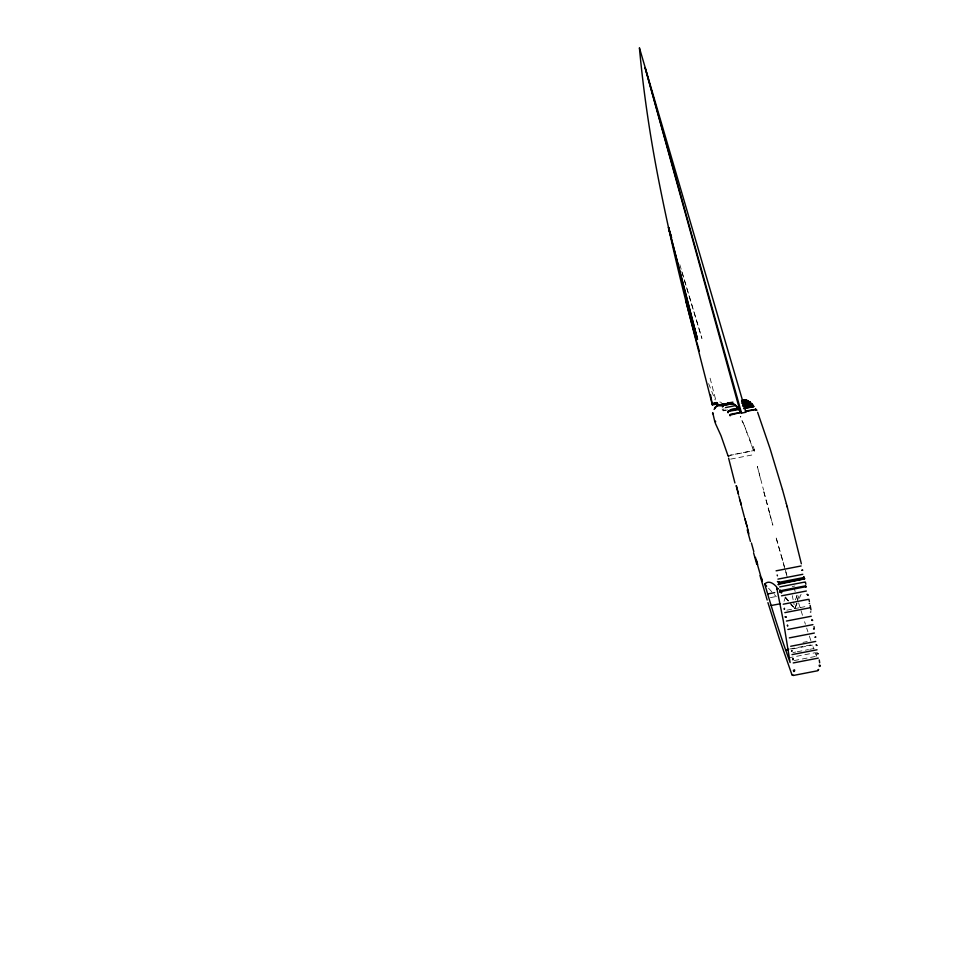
<?xml version="1.0" encoding="UTF-8"?>
<svg xmlns="http://www.w3.org/2000/svg" width="956" height="956" viewBox="0 0 956 956"><rect width="100%" height="100%" fill="white"/><g stroke="black" fill="none" stroke-linecap="round" stroke-linejoin="round"><path stroke-width="0.72" stroke-dasharray="4.78 3.58" d="M723.298 410.542L725.556 409.921M797.519 600.44L799.921 592.792M796.659 603.093L794.866 608.625L791.52 605.327A81.654 17.973 79 0 0 790.66 604.551M784.04 601.312L785.426 597.106M727.624 409.933L723.178 410.793L724.11 408.152M723.405 410.148L723.979 408.666M754.559 450.145C753.663 453.06 755.24 448.985 753.244 450.67L730.193 455.14M795.344 599.854L797.615 594.656M797.125 603.427L794.866 608.625L790.194 603.057M799.383 598.229L801.08 594.333M754.368 450.407L753.447 446.572L752.396 447.312L745.345 428.408L747.676 434.251M743.326 423.006L741.976 420.652L745.513 428.372M749.014 437.31L753.483 450.85M782.414 559.642L775.842 536.782L787.29 576.611M769.568 513.587L772.866 525.179L763.39 490.141L769.735 513.551M760.355 478.323L757.355 466.444L763.569 490.093M728.819 455.63L753.244 450.67M730.659 459.119L755.025 454.399M792.249 586.53L794.926 586.004M770.417 597.62L776.176 596.508M786.848 610.179L798.869 607.849M800.208 607.586L805.55 606.558M802.98 642.372L807.199 641.56M789.799 649.005L812.301 644.655L813.867 649.112M792.763 648.897L812.457 645.097M792.978 652.578L795.786 652.028M797.196 651.765L808.453 649.578M809.852 649.315L814.07 648.491M788.425 657.895L815.145 652.733L815.982 655.051M794.161 660.572L815.253 656.485M719.749 401.962L721.529 402.452M768.588 588.263L773.428 593.545M774.396 594.608L776.332 596.711M785.868 597.906L788.461 600.989M785.462 597.142L788.282 600.595M792.046 605.184L794.866 608.625L793.659 602.388M785.007 597.165L787.828 600.607M722.103 408.953L723.178 410.793M743.159 423.078L744.342 425.647M708.611 383.619L715.172 399.955M754.069 450.384L753.973 449.511M753.985 450.658L753.531 449.738M753.663 450.802L753.364 449.798M796.384 595.54L797.854 600.368M679.8 264.633L701.931 338.46L681.353 270.213M794.364 588.812L795.165 591.501M754.236 449.26L754.463 450.049M753.842 449.595L753.926 450.455M787.111 576.647L782.235 559.678M710.093 378.206L715.686 399.728M792.297 595.66L793.11 599.699M816.077 652.219L816.663 656.21M810.879 640.58A397.863 87.605 79 0 1 809.194 635.62M807.928 631.868A397.863 87.605 79 0 1 806.673 628.092M805.418 624.28A397.863 87.605 79 0 1 804.582 621.723M802.502 615.282A397.863 87.605 79 0 1 800.447 608.769M800.041 607.466A397.863 87.605 79 0 1 798.403 602.184M740.697 416.888C739.335 417.569 741.521 415.8 740.697 416.888"/><path stroke-width="1.43" d="M728.09 412.693L728.771 411.283L739.119 409.479M716.379 406.766L716.892 405.679L716.474 406.24M728.113 412.406L728.448 411.45M729.954 414.856L730.109 415.812L730.731 414.163L741.055 412.371L729.858 415.179M793.384 675.414L791.962 674.649L793.349 675.462L817.798 670.73L818.683 669.475L817.93 670.025M714.072 409.252C714.096 409.503 714.096 409.323 714.909 408.463M714.945 422.217L712.71 412.61M715.231 407.495C716.582 405.547 714.192 409.777 715.482 407.137M715.399 407.292L715.136 408.212M718.781 404.735L717.777 406.18M717.86 405.475L718.601 404.818L717.98 405.38M719.964 404.663L719.27 405.942M723.262 405.858L722.509 407.029M722.628 406.336L723.405 406.013L722.772 406.372M817.356 653.067L817.488 653.928L818.36 653.725M716.713 402.524L713.714 403.348L712.351 404.902L685.739 300.495M726.895 403.958L728.066 403.097M716.414 406.408L716.773 405.798M815.719 636.959L814.894 637.329L815.611 637.15M804.677 578.786L779.415 584.128C776.427 584.905 780.956 585.347 779.092 582.61M728.46 402.954L732.917 402.153M718.171 405.081L731.926 402.93L721.278 404.699M814.345 628.713L813.496 628.928L814.285 628.737M728.687 402.894L729.906 402.631M717.024 405.774L716.63 406.252L717.096 405.643M727.289 403.659L727.97 403.217M721.732 404.926L720.836 406.049L721.768 404.878M812.194 620.48C813.723 619.775 811.489 621.209 811.847 619.524M816.926 645.396L816.077 644.726L816.687 645.479M808.095 595.146L807.031 594.285L807.999 595.002M725.473 407.603L735.833 405.547L741.533 413.1L745.979 412.239L639.409 47.8A313.998 69.143 79 0 0 659.198 182.883A508.616 111.995 79 0 0 696.601 341.364M810.796 611.9L810.485 612.091M719.82 404.758L731.244 402.775M779.295 583.578L778.076 584.51M779.69 591.824L805.478 586.757C807.677 586.41 805 588.203 805.299 585.897L780.801 590.641C777.909 587.952 783.06 595.54 779.773 591.358M715.566 421.166L715.542 422.086M781.076 591.955L779.857 591.764M776.093 570.828L801.104 565.976M777.945 579.121L802.801 574.305M779.642 586.924L804.486 582.108M818.264 658.11L793.241 662.938M817.033 649.781L792.01 654.621M781.506 595.827L806.362 591.011M815.731 641.428L790.708 646.268M777.216 574.986L777.407 575.847M814.369 633.039L789.345 637.879M812.923 624.627L787.899 629.466M783.203 604.216L808.047 599.412M809.577 603.415L809.194 603.487M713.714 403.348L717.06 402.703M713.009 403.994L717.454 403.133L716.809 404.041L712.351 404.902L710.607 394.971M741.737 400.361L744.999 400.05L744.007 399.835M742.704 400.445L745.561 399.895L747.03 400.911M731.531 402.846L721.075 404.639M741.665 400.863L746.815 400.409M741.904 400.911L746.266 400.134M722.879 405.356L733.156 403.552M741.653 401.723L748.058 400.672M722.939 405.356L733.407 403.671L735.391 405.177M741.916 401.855L747.437 400.624M742.023 403.193L749.301 401.592M742.286 403.42L749.635 402.189M742.561 403.671L749.874 402.38L742.716 403.767M743.768 404.842L751.093 403.432L752.862 404.878L751.105 403.169L751.476 404.018L742.884 405.691M742.621 405.416L751.261 403.802M742.955 405.81L751.703 404.28L743.123 405.942M740.924 412.179C739.49 406.18 730.276 409.001 728.854 411.104M744.198 407.304L752.97 405.619L754.009 406.503M728.639 410.829L738.665 408.881M744.497 407.674L753.352 406.36M744.76 408.021L753.591 406.682L743.577 408.618M755.407 409.383L745.262 411.116M745.525 411.558L755.527 409.562M803.793 578.834L803.518 577.567L779.02 582.312L779.236 584.164M776.905 588.502L777.802 588.322M777.037 589.087L778.244 588.848M767.644 593.975L771.683 607.359A397.863 87.605 79 0 0 784.159 645.742L790.11 662.556L783.37 621.137L776.547 586.841A105.052 23.135 79 0 0 764.716 584.032L767.644 593.975L774.683 592.612M771.134 605.53L780.478 603.726M809.684 607.825L784.828 612.629M811.25 616.25L786.406 621.053M785.581 649.829L788.389 649.279M785.736 650.259L788.545 649.722M776.989 588.86L778.076 588.657M787.35 625.296L787.684 626.12L787.529 625.26M785.641 616.907C787.983 617.612 783.394 616.728 785.617 616.775M803.566 576.982C804.976 578.846 804.104 575.727 803.518 577.567M801.893 570.218L802.801 570.17L802.06 570.182M805.633 585.837L805.872 586.267M714.479 402.954L716.163 402.942L719.008 404.842M744.318 399.847L744.999 400.05M744.736 518.379L748.022 529.983M755.407 557.336L757.57 564.446L756.375 560.168M755.575 409.359L756.722 410.375L756.387 409.682M755.455 409.156L756.578 410.16L755.945 409.252M804.689 578.739L779.116 583.614M730.695 402.584L735.833 405.547M747.389 400.468L748.058 400.707M731.794 402.942L732.75 403.289M748.464 401.042L747.783 400.576L748.393 401.066M750.376 402.679L749.779 401.783M750.078 402.07L749.504 401.651L750.341 402.512M736.287 406.037L737.685 407.567M737.387 407.304L738.39 408.511M764.716 584.032L766.652 586.148M727.922 412.502L727.922 412.335M712.507 413.673L713.367 413.434M779.929 590.856L781.614 592.851M779.833 590.258L781.709 592.553M753.089 406.013L752.623 405.38M728.603 411.355L727.994 412M739.92 410.662L645.073 67.613L741.533 413.1M715.315 423.221L720.991 435.661L727.564 454.494M757.618 412.287L770.034 448.519L782.45 489.591M791.962 674.793L779.164 638.238L767.943 602.627M671.542 237.542L668.507 227.564L697.474 339.332L693.805 326.044M671.506 237.518L668.507 227.564L697.474 339.332M767.166 600.045L766.27 597.01M765.445 594.202L765.983 596.018M765.206 593.425L760.032 575.631M761.215 577.197L762.446 581.415M761.06 577.209L762.279 581.427M757.415 564.47L760.641 575.799M782.438 489.532L786.358 503.681M753.567 552.843L756.793 564.315M787.362 507.325L801.355 563.777M751.416 542.996L753.806 551.612M786.346 503.621L787.099 506.345M728.592 458.139L734.925 482.983M747.855 530.006L748.907 533.854M747.233 529.827L750.412 541.431M787.075 506.298L787.374 507.385M744.891 518.355L746.983 526.111M741.629 506.68L744.389 517.077M740.087 500.131L741.462 505.354M738.904 496.236L741.294 505.377M736.371 485.708L738.39 493.595M736.204 485.732L738.57 494.921M805.394 582.025L805.872 584.247M809.385 601.491L808.943 599.257M810.138 605.399L810.987 609.88M814.022 626.646L814.201 627.674M819.268 659.963L819.662 662.807M699.302 351.031A508.616 111.995 79 0 1 696.984 342.75M727.839 455.319L728.663 456.347L727.839 455.319M794.532 670.945L793.898 671.602L793.588 670.957A1.601 1.518 -53.9 0 1 793.396 670.395L794.579 669.798L794.532 670.945M819.985 665.962C819.842 667.718 818.121 664.36 820.009 665.245A1.601 1.518 -53.9 0 1 819.973 665.854L819.985 665.962M720.143 405.32L720.884 404.842L720.143 405.32M777.503 581.63L778.901 581.762L777.503 581.63M784.398 608.41L784.386 609.319L784.398 608.41M791.747 650.45L791.699 651.347L791.747 650.45M793.002 658.792L792.954 659.676L793.002 658.792"/></g></svg>
